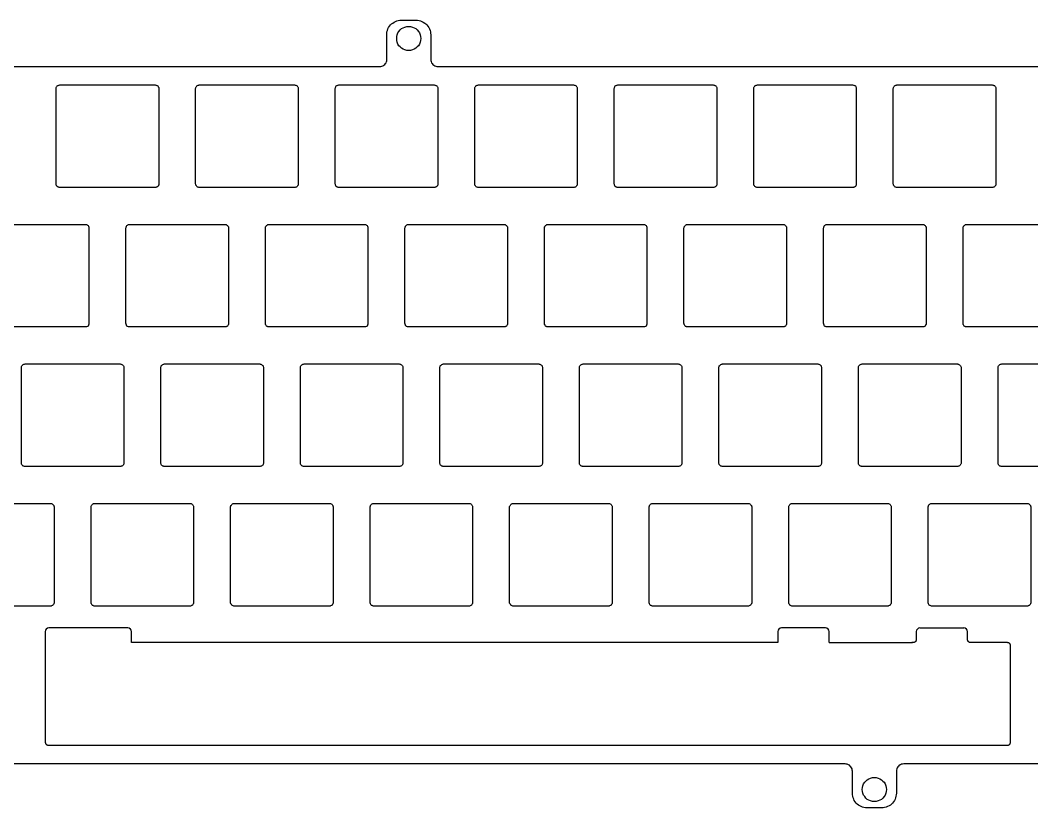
# Model space of a CAD drawing. Header units: millimetres. Extents: x 0 to 378, y -8 to 246.
# Drawn here: x 147.4 to 285.5, y -8.4 to 99.1 of the extents above; entities that cross this region are included whole.
import ezdxf

# ---------------------------------------------------------------- set-up
doc = ezdxf.new("R2010")
doc.units = ezdxf.units.MM
doc.header["$LTSCALE"] = 23.1

msp = doc.modelspace()

# ---------------------------------------------------------------- linework, layer by layer
at = {"color": 7, "lineweight": -3}
for p, q in [((150.85, 15.6, 163.59), (150.85, 0.6)), ((162.64, 14.1), (162.64, 15.6, 163.59)), ((250.89, 15.6, 163.59), (250.89, 14.1)), ((257.89, 14.1), (257.89, 15.6, 163.59)), ((269.78, 15.6, 163.59), (269.78, 14.6, 163.59)), ((269.78, 15.6, 163.59), (269.78, 15.6, 163.59)), ((276.78, 14.6, 163.59), (276.78, 15.6, 163.59)), ((257.89, 14.1), (269.28, 14.1))]:
    msp.add_line(p, q, dxfattribs=at)
for points in [[(197.49, 97.08), (197.49, 97.08), (197.49, 97.3), (197.51, 97.5), (197.56, 97.7), (197.56, 97.7), (197.64, 97.9), (197.74, 98.08), (197.86, 98.25), (197.86, 98.25), (197.99, 98.43), (198.14, 98.58), (198.29, 98.7), (198.29, 98.7), (198.49, 98.83), (198.66, 98.9), (198.86, 99), (198.86, 99), (199.06, 99.05), (199.26, 99.08), (199.49, 99.08), (201.49, 99.08), (201.49, 99.08), (201.69, 99.08), (201.89, 99.05), (202.09, 99), (202.09, 99), (202.29, 98.9), (202.46, 98.83), (202.66, 98.7), (202.66, 98.7), (202.81, 98.58), (202.96, 98.43), (203.09, 98.25), (203.09, 98.25), (203.21, 98.08), (203.31, 97.9), (203.39, 97.7), (203.39, 97.7), (203.44, 97.5), (203.46, 97.3), (203.49, 97.08), (203.49, 93.75), (203.49, 93.75), (203.51, 93.58), (203.54, 93.43), (203.54, 93.43), (203.61, 93.28), (203.69, 93.15), (203.69, 93.15), (203.79, 93.03), (203.91, 92.93), (203.91, 92.93), (204.04, 92.85), (204.19, 92.8), (204.19, 92.8), (204.34, 92.75), (204.49, 92.75), (342.34, 92.75)], [(202.14, 96.58), (202.11, 96.33), (202.04, 96.08), (201.94, 95.83), (201.81, 95.6), (201.64, 95.43), (201.44, 95.25), (201.24, 95.13), (200.99, 95.03), (200.74, 94.95), (200.49, 94.93), (200.49, 94.93), (200.49, 94.93), (200.21, 94.95), (199.96, 95.03), (199.71, 95.13), (199.51, 95.25), (199.31, 95.43), (199.14, 95.6), (199.01, 95.83), (198.91, 96.08), (198.84, 96.33), (198.84, 96.58), (198.84, 96.58), (198.84, 96.58), (198.84, 96.85), (198.91, 97.1), (199.01, 97.35), (199.14, 97.55), (199.31, 97.75), (199.51, 97.93), (199.71, 98.05), (199.96, 98.15), (200.21, 98.23), (200.49, 98.23), (200.49, 98.23), (200.49, 98.23), (200.74, 98.23), (200.99, 98.15), (201.24, 98.05), (201.44, 97.93), (201.64, 97.75), (201.81, 97.55), (201.94, 97.35), (202.04, 97.1), (202.11, 96.85), (202.14, 96.58), (202.14, 96.58)], [(80.64, 92.75), (196.49, 92.75), (196.49, 92.75), (196.66, 92.75), (196.81, 92.8), (196.81, 92.8), (196.96, 92.85), (197.09, 92.93), (197.09, 92.93), (197.21, 93.03), (197.31, 93.15), (197.31, 93.15), (197.39, 93.28), (197.46, 93.43), (197.46, 93.43), (197.47, 93.5), (197.49, 93.75), (197.49, 97.25), (197.49, 97.25)], [(166.34, 76.75), (166.34, 76.65), (166.34, 76.58), (166.34, 76.58), (166.29, 76.53), (166.26, 76.45), (166.26, 76.45), (166.21, 76.38), (166.14, 76.33), (166.14, 76.33), (166.09, 76.3), (166.01, 76.28), (166.01, 76.28), (165.94, 76.25), (165.84, 76.25), (152.84, 76.25), (152.84, 76.25), (152.76, 76.25), (152.69, 76.28), (152.69, 76.28), (152.61, 76.3), (152.56, 76.33), (152.56, 76.33), (152.49, 76.38), (152.44, 76.45), (152.44, 76.45), (152.41, 76.53), (152.36, 76.58), (152.36, 76.58), (152.36, 76.65), (152.34, 76.75), (152.34, 89.75), (152.34, 89.75), (152.36, 89.83), (152.36, 89.9), (152.36, 89.9), (152.41, 89.98), (152.44, 90.03), (152.44, 90.03), (152.49, 90.1), (152.56, 90.15), (152.56, 90.15), (152.61, 90.18), (152.69, 90.23), (152.69, 90.23), (152.76, 90.23), (152.84, 90.25), (165.84, 90.25), (165.84, 90.25), (165.94, 90.23), (166.01, 90.23), (166.01, 90.23), (166.09, 90.18), (166.14, 90.15), (166.14, 90.15), (166.21, 90.1), (166.26, 90.03), (166.26, 90.03), (166.29, 89.98), (166.34, 89.9), (166.34, 89.9), (166.34, 89.83), (166.34, 89.75), (166.34, 76.75)], [(185.39, 76.75), (185.39, 76.65), (185.39, 76.58), (185.39, 76.58), (185.34, 76.53), (185.31, 76.45), (185.31, 76.45), (185.26, 76.38), (185.19, 76.33), (185.19, 76.33), (185.14, 76.3), (185.06, 76.28), (185.06, 76.28), (184.99, 76.25), (184.89, 76.25), (171.89, 76.25), (171.89, 76.25), (171.81, 76.25), (171.74, 76.28), (171.74, 76.28), (171.66, 76.3), (171.61, 76.33), (171.61, 76.33), (171.54, 76.38), (171.49, 76.45), (171.49, 76.45), (171.46, 76.53), (171.41, 76.58), (171.41, 76.58), (171.41, 76.65), (171.39, 76.75), (171.39, 89.75), (171.39, 89.75), (171.41, 89.83), (171.41, 89.9), (171.41, 89.9), (171.46, 89.98), (171.49, 90.03), (171.49, 90.03), (171.54, 90.1), (171.61, 90.15), (171.61, 90.15), (171.66, 90.18), (171.74, 90.23), (171.74, 90.23), (171.81, 90.23), (171.89, 90.25), (184.89, 90.25), (184.89, 90.25), (184.99, 90.23), (185.06, 90.23), (185.06, 90.23), (185.14, 90.18), (185.19, 90.15), (185.19, 90.15), (185.26, 90.1), (185.31, 90.03), (185.31, 90.03), (185.34, 89.98), (185.39, 89.9), (185.39, 89.9), (185.39, 89.83), (185.39, 89.75), (185.39, 76.75)], [(204.44, 76.75), (204.44, 76.65), (204.44, 76.58), (204.44, 76.58), (204.39, 76.53), (204.36, 76.45), (204.36, 76.45), (204.31, 76.38), (204.24, 76.33), (204.24, 76.33), (204.19, 76.3), (204.11, 76.28), (204.11, 76.28), (204.04, 76.25), (203.94, 76.25), (190.94, 76.25), (190.94, 76.25), (190.86, 76.25), (190.79, 76.28), (190.79, 76.28), (190.71, 76.3), (190.66, 76.33), (190.66, 76.33), (190.59, 76.38), (190.54, 76.45), (190.54, 76.45), (190.51, 76.53), (190.46, 76.58), (190.46, 76.58), (190.46, 76.65), (190.44, 76.75), (190.44, 89.75), (190.44, 89.75), (190.46, 89.83), (190.46, 89.9), (190.46, 89.9), (190.51, 89.98), (190.54, 90.03), (190.54, 90.03), (190.59, 90.1), (190.66, 90.15), (190.66, 90.15), (190.71, 90.18), (190.79, 90.23), (190.79, 90.23), (190.86, 90.23), (190.94, 90.25), (203.94, 90.25), (203.94, 90.25), (204.04, 90.23), (204.11, 90.23), (204.11, 90.23), (204.19, 90.18), (204.24, 90.15), (204.24, 90.15), (204.31, 90.1), (204.36, 90.03), (204.36, 90.03), (204.39, 89.98), (204.44, 89.9), (204.44, 89.9), (204.44, 89.83), (204.44, 89.75), (204.44, 76.75)], [(223.49, 76.75), (223.49, 76.65), (223.49, 76.58), (223.49, 76.58), (223.44, 76.53), (223.41, 76.45), (223.41, 76.45), (223.36, 76.38), (223.29, 76.33), (223.29, 76.33), (223.24, 76.3), (223.16, 76.28), (223.16, 76.28), (223.09, 76.25), (222.99, 76.25), (209.99, 76.25), (209.99, 76.25), (209.91, 76.25), (209.84, 76.28), (209.84, 76.28), (209.76, 76.3), (209.71, 76.33), (209.71, 76.33), (209.64, 76.38), (209.59, 76.45), (209.59, 76.45), (209.56, 76.53), (209.51, 76.58), (209.51, 76.58), (209.51, 76.65), (209.49, 76.75), (209.49, 89.75), (209.49, 89.75), (209.51, 89.83), (209.51, 89.9), (209.51, 89.9), (209.56, 89.98), (209.59, 90.03), (209.59, 90.03), (209.64, 90.1), (209.71, 90.15), (209.71, 90.15), (209.76, 90.18), (209.84, 90.23), (209.84, 90.23), (209.91, 90.23), (209.99, 90.25), (222.99, 90.25), (222.99, 90.25), (223.09, 90.23), (223.16, 90.23), (223.16, 90.23), (223.24, 90.18), (223.29, 90.15), (223.29, 90.15), (223.36, 90.1), (223.41, 90.03), (223.41, 90.03), (223.44, 89.98), (223.49, 89.9), (223.49, 89.9), (223.49, 89.83), (223.49, 89.75), (223.49, 76.75)], [(242.54, 76.75), (242.54, 76.65), (242.54, 76.58), (242.54, 76.58), (242.49, 76.53), (242.46, 76.45), (242.46, 76.45), (242.41, 76.38), (242.34, 76.33), (242.34, 76.33), (242.29, 76.3), (242.21, 76.28), (242.21, 76.28), (242.14, 76.25), (242.04, 76.25), (229.04, 76.25), (229.04, 76.25), (228.96, 76.25), (228.89, 76.28), (228.89, 76.28), (228.81, 76.3), (228.76, 76.33), (228.76, 76.33), (228.69, 76.38), (228.64, 76.45), (228.64, 76.45), (228.61, 76.53), (228.56, 76.58), (228.56, 76.58), (228.56, 76.65), (228.54, 76.75), (228.54, 89.75), (228.54, 89.75), (228.56, 89.83), (228.56, 89.9), (228.56, 89.9), (228.61, 89.98), (228.64, 90.03), (228.64, 90.03), (228.69, 90.1), (228.76, 90.15), (228.76, 90.15), (228.81, 90.18), (228.89, 90.23), (228.89, 90.23), (228.96, 90.23), (229.04, 90.25), (242.04, 90.25), (242.04, 90.25), (242.14, 90.23), (242.21, 90.23), (242.21, 90.23), (242.29, 90.18), (242.34, 90.15), (242.34, 90.15), (242.41, 90.1), (242.46, 90.03), (242.46, 90.03), (242.49, 89.98), (242.54, 89.9), (242.54, 89.9), (242.54, 89.83), (242.54, 89.75), (242.54, 76.75)], [(261.59, 76.75), (261.59, 76.65), (261.59, 76.58), (261.59, 76.58), (261.54, 76.53), (261.51, 76.45), (261.51, 76.45), (261.46, 76.38), (261.39, 76.33), (261.39, 76.33), (261.34, 76.3), (261.26, 76.28), (261.26, 76.28), (261.19, 76.25), (261.09, 76.25), (248.09, 76.25), (248.09, 76.25), (248.01, 76.25), (247.94, 76.28), (247.94, 76.28), (247.86, 76.3), (247.81, 76.33), (247.81, 76.33), (247.74, 76.38), (247.69, 76.45), (247.69, 76.45), (247.66, 76.53), (247.61, 76.58), (247.61, 76.58), (247.61, 76.65), (247.59, 76.75), (247.59, 89.75), (247.59, 89.75), (247.61, 89.83), (247.61, 89.9), (247.61, 89.9), (247.66, 89.98), (247.69, 90.03), (247.69, 90.03), (247.74, 90.1), (247.81, 90.15), (247.81, 90.15), (247.86, 90.18), (247.94, 90.23), (247.94, 90.23), (248.01, 90.23), (248.09, 90.25), (261.09, 90.25), (261.09, 90.25), (261.19, 90.23), (261.26, 90.23), (261.26, 90.23), (261.34, 90.18), (261.39, 90.15), (261.39, 90.15), (261.46, 90.1), (261.51, 90.03), (261.51, 90.03), (261.54, 89.98), (261.59, 89.9), (261.59, 89.9), (261.59, 89.83), (261.59, 89.75), (261.59, 76.75)], [(280.64, 76.75), (280.64, 76.65), (280.64, 76.58), (280.64, 76.58), (280.59, 76.53), (280.56, 76.45), (280.56, 76.45), (280.51, 76.38), (280.44, 76.33), (280.44, 76.33), (280.39, 76.3), (280.31, 76.28), (280.31, 76.28), (280.24, 76.25), (280.14, 76.25), (267.14, 76.25), (267.14, 76.25), (267.06, 76.25), (266.99, 76.28), (266.99, 76.28), (266.91, 76.3), (266.86, 76.33), (266.86, 76.33), (266.79, 76.38), (266.74, 76.45), (266.74, 76.45), (266.71, 76.53), (266.66, 76.58), (266.66, 76.58), (266.66, 76.65), (266.64, 76.75), (266.64, 89.75), (266.64, 89.75), (266.66, 89.83), (266.66, 89.9), (266.66, 89.9), (266.71, 89.98), (266.74, 90.03), (266.74, 90.03), (266.79, 90.1), (266.86, 90.15), (266.86, 90.15), (266.91, 90.18), (266.99, 90.23), (266.99, 90.23), (267.06, 90.23), (267.14, 90.25), (280.14, 90.25), (280.14, 90.25), (280.24, 90.23), (280.31, 90.23), (280.31, 90.23), (280.39, 90.18), (280.44, 90.15), (280.44, 90.15), (280.51, 90.1), (280.56, 90.03), (280.56, 90.03), (280.59, 89.98), (280.64, 89.9), (280.64, 89.9), (280.64, 89.83), (280.64, 89.75), (280.64, 76.75)], [(143.31, 71.2), (156.31, 71.2), (156.31, 71.2), (156.41, 71.18), (156.49, 71.18), (156.49, 71.18), (156.56, 71.13), (156.61, 71.1), (156.61, 71.1), (156.69, 71.05), (156.74, 70.98), (156.74, 70.98), (156.76, 70.93), (156.81, 70.85), (156.81, 70.85), (156.81, 70.78), (156.81, 70.7), (156.81, 57.7)], [(175.86, 57.7), (175.86, 57.6), (175.86, 57.53), (175.86, 57.53), (175.81, 57.48), (175.79, 57.4), (175.79, 57.4), (175.74, 57.33), (175.66, 57.28), (175.66, 57.28), (175.61, 57.25), (175.54, 57.23), (175.54, 57.23), (175.46, 57.2), (175.36, 57.2), (162.36, 57.2), (162.36, 57.2), (162.29, 57.2), (162.21, 57.23), (162.21, 57.23), (162.14, 57.25), (162.09, 57.28), (162.09, 57.28), (162.01, 57.33), (161.96, 57.4), (161.96, 57.4), (161.94, 57.48), (161.89, 57.53), (161.89, 57.53), (161.89, 57.6), (161.86, 57.7), (161.86, 70.7), (161.86, 70.7), (161.89, 70.78), (161.89, 70.85), (161.89, 70.85), (161.94, 70.93), (161.96, 70.98), (161.96, 70.98), (162.01, 71.05), (162.09, 71.1), (162.09, 71.1), (162.14, 71.13), (162.21, 71.18), (162.21, 71.18), (162.29, 71.18), (162.36, 71.2), (175.36, 71.2), (175.36, 71.2), (175.46, 71.18), (175.54, 71.18), (175.54, 71.18), (175.61, 71.13), (175.66, 71.1), (175.66, 71.1), (175.74, 71.05), (175.79, 70.98), (175.79, 70.98), (175.81, 70.93), (175.86, 70.85), (175.86, 70.85), (175.86, 70.78), (175.86, 70.7), (175.86, 57.7)], [(194.91, 57.7), (194.91, 57.6), (194.91, 57.53), (194.91, 57.53), (194.86, 57.48), (194.84, 57.4), (194.84, 57.4), (194.79, 57.33), (194.71, 57.28), (194.71, 57.28), (194.66, 57.25), (194.59, 57.23), (194.59, 57.23), (194.51, 57.2), (194.41, 57.2), (181.41, 57.2), (181.41, 57.2), (181.34, 57.2), (181.26, 57.23), (181.26, 57.23), (181.19, 57.25), (181.14, 57.28), (181.14, 57.28), (181.06, 57.33), (181.01, 57.4), (181.01, 57.4), (180.99, 57.48), (180.94, 57.53), (180.94, 57.53), (180.94, 57.6), (180.91, 57.7), (180.91, 70.7), (180.91, 70.7), (180.94, 70.78), (180.94, 70.85), (180.94, 70.85), (180.99, 70.93), (181.01, 70.98), (181.01, 70.98), (181.06, 71.05), (181.14, 71.1), (181.14, 71.1), (181.19, 71.13), (181.26, 71.18), (181.26, 71.18), (181.34, 71.18), (181.41, 71.2), (194.41, 71.2), (194.41, 71.2), (194.51, 71.18), (194.59, 71.18), (194.59, 71.18), (194.66, 71.13), (194.71, 71.1), (194.71, 71.1), (194.79, 71.05), (194.84, 70.98), (194.84, 70.98), (194.86, 70.93), (194.91, 70.85), (194.91, 70.85), (194.91, 70.78), (194.91, 70.7), (194.91, 57.7)], [(213.96, 57.7), (213.96, 57.6), (213.96, 57.53), (213.96, 57.53), (213.91, 57.48), (213.89, 57.4), (213.89, 57.4), (213.84, 57.33), (213.76, 57.28), (213.76, 57.28), (213.71, 57.25), (213.64, 57.23), (213.64, 57.23), (213.56, 57.2), (213.46, 57.2), (200.46, 57.2), (200.46, 57.2), (200.39, 57.2), (200.31, 57.23), (200.31, 57.23), (200.24, 57.25), (200.19, 57.28), (200.19, 57.28), (200.11, 57.33), (200.06, 57.4), (200.06, 57.4), (200.04, 57.48), (199.99, 57.53), (199.99, 57.53), (199.99, 57.6), (199.96, 57.7), (199.96, 70.7), (199.96, 70.7), (199.99, 70.78), (199.99, 70.85), (199.99, 70.85), (200.04, 70.93), (200.06, 70.98), (200.06, 70.98), (200.11, 71.05), (200.19, 71.1), (200.19, 71.1), (200.24, 71.13), (200.31, 71.18), (200.31, 71.18), (200.39, 71.18), (200.46, 71.2), (213.46, 71.2), (213.46, 71.2), (213.56, 71.18), (213.64, 71.18), (213.64, 71.18), (213.71, 71.13), (213.76, 71.1), (213.76, 71.1), (213.84, 71.05), (213.89, 70.98), (213.89, 70.98), (213.91, 70.93), (213.96, 70.85), (213.96, 70.85), (213.96, 70.78), (213.96, 70.7), (213.96, 57.7)], [(233.01, 57.7), (233.01, 57.6), (233.01, 57.53), (233.01, 57.53), (232.96, 57.48), (232.94, 57.4), (232.94, 57.4), (232.89, 57.33), (232.81, 57.28), (232.81, 57.28), (232.76, 57.25), (232.69, 57.23), (232.69, 57.23), (232.61, 57.2), (232.51, 57.2), (219.51, 57.2), (219.51, 57.2), (219.44, 57.2), (219.36, 57.23), (219.36, 57.23), (219.29, 57.25), (219.24, 57.28), (219.24, 57.28), (219.16, 57.33), (219.11, 57.4), (219.11, 57.4), (219.09, 57.48), (219.04, 57.53), (219.04, 57.53), (219.04, 57.6), (219.01, 57.7), (219.01, 70.7), (219.01, 70.7), (219.04, 70.78), (219.04, 70.85), (219.04, 70.85), (219.09, 70.93), (219.11, 70.98), (219.11, 70.98), (219.16, 71.05), (219.24, 71.1), (219.24, 71.1), (219.29, 71.13), (219.36, 71.18), (219.36, 71.18), (219.44, 71.18), (219.51, 71.2), (232.51, 71.2), (232.51, 71.2), (232.61, 71.18), (232.69, 71.18), (232.69, 71.18), (232.76, 71.13), (232.81, 71.1), (232.81, 71.1), (232.89, 71.05), (232.94, 70.98), (232.94, 70.98), (232.96, 70.93), (233.01, 70.85), (233.01, 70.85), (233.01, 70.78), (233.01, 70.7), (233.01, 57.7)], [(252.06, 57.7), (252.06, 57.6), (252.06, 57.53), (252.06, 57.53), (252.01, 57.48), (251.99, 57.4), (251.99, 57.4), (251.94, 57.33), (251.86, 57.28), (251.86, 57.28), (251.81, 57.25), (251.74, 57.23), (251.74, 57.23), (251.66, 57.2), (251.56, 57.2), (238.56, 57.2), (238.56, 57.2), (238.49, 57.2), (238.41, 57.23), (238.41, 57.23), (238.34, 57.25), (238.29, 57.28), (238.29, 57.28), (238.21, 57.33), (238.16, 57.4), (238.16, 57.4), (238.14, 57.48), (238.09, 57.53), (238.09, 57.53), (238.09, 57.6), (238.06, 57.7), (238.06, 70.7), (238.06, 70.7), (238.09, 70.78), (238.09, 70.85), (238.09, 70.85), (238.14, 70.93), (238.16, 70.98), (238.16, 70.98), (238.21, 71.05), (238.29, 71.1), (238.29, 71.1), (238.34, 71.13), (238.41, 71.18), (238.41, 71.18), (238.49, 71.18), (238.56, 71.2), (251.56, 71.2), (251.56, 71.2), (251.66, 71.18), (251.74, 71.18), (251.74, 71.18), (251.81, 71.13), (251.86, 71.1), (251.86, 71.1), (251.94, 71.05), (251.99, 70.98), (251.99, 70.98), (252.01, 70.93), (252.06, 70.85), (252.06, 70.85), (252.06, 70.78), (252.06, 70.7), (252.06, 57.7)], [(271.11, 57.7), (271.11, 57.6), (271.11, 57.53), (271.11, 57.53), (271.06, 57.48), (271.04, 57.4), (271.04, 57.4), (270.99, 57.33), (270.91, 57.28), (270.91, 57.28), (270.86, 57.25), (270.79, 57.23), (270.79, 57.23), (270.71, 57.2), (270.61, 57.2), (257.61, 57.2), (257.61, 57.2), (257.54, 57.2), (257.46, 57.23), (257.46, 57.23), (257.39, 57.25), (257.34, 57.28), (257.34, 57.28), (257.26, 57.33), (257.21, 57.4), (257.21, 57.4), (257.19, 57.48), (257.14, 57.53), (257.14, 57.53), (257.14, 57.6), (257.11, 57.7), (257.11, 70.7), (257.11, 70.7), (257.14, 70.78), (257.14, 70.85), (257.14, 70.85), (257.19, 70.93), (257.21, 70.98), (257.21, 70.98), (257.26, 71.05), (257.34, 71.1), (257.34, 71.1), (257.39, 71.13), (257.46, 71.18), (257.46, 71.18), (257.54, 71.18), (257.61, 71.2), (270.61, 71.2), (270.61, 71.2), (270.71, 71.18), (270.79, 71.18), (270.79, 71.18), (270.86, 71.13), (270.91, 71.1), (270.91, 71.1), (270.99, 71.05), (271.04, 70.98), (271.04, 70.98), (271.06, 70.93), (271.11, 70.85), (271.11, 70.85), (271.11, 70.78), (271.11, 70.7), (271.11, 57.7)], [(289.66, 57.2), (276.66, 57.2), (276.66, 57.2), (276.59, 57.2), (276.51, 57.23), (276.51, 57.23), (276.44, 57.25), (276.39, 57.28), (276.39, 57.28), (276.31, 57.33), (276.26, 57.4), (276.26, 57.4), (276.24, 57.48), (276.19, 57.53), (276.19, 57.53), (276.19, 57.6), (276.16, 57.7), (276.16, 70.7), (276.16, 70.7), (276.19, 70.78), (276.19, 70.85), (276.19, 70.85), (276.24, 70.93), (276.26, 70.98), (276.26, 70.98), (276.31, 71.05), (276.39, 71.1), (276.39, 71.1), (276.44, 71.13), (276.51, 71.18), (276.51, 71.18), (276.59, 71.18), (276.66, 71.2), (289.66, 71.2)], [(156.81, 57.7), (156.81, 57.6), (156.81, 57.53), (156.81, 57.53), (156.76, 57.48), (156.74, 57.4), (156.74, 57.4), (156.69, 57.33), (156.61, 57.28), (156.61, 57.28), (156.56, 57.25), (156.49, 57.23), (156.49, 57.23), (156.41, 57.2), (156.31, 57.2), (143.31, 57.2)], [(161.59, 38.65), (161.59, 38.55), (161.56, 38.48), (161.56, 38.48), (161.54, 38.43), (161.49, 38.35), (161.49, 38.35), (161.44, 38.28), (161.39, 38.23), (161.39, 38.23), (161.31, 38.2), (161.24, 38.18), (161.24, 38.18), (161.16, 38.15), (161.09, 38.15), (148.09, 38.15), (148.09, 38.15), (148.01, 38.15), (147.94, 38.18), (147.94, 38.18), (147.86, 38.2), (147.79, 38.23), (147.79, 38.23), (147.74, 38.28), (147.69, 38.35), (147.69, 38.35), (147.64, 38.43), (147.61, 38.48), (147.61, 38.48), (147.59, 38.55), (147.59, 38.65), (147.59, 51.65), (147.59, 51.65), (147.59, 51.73), (147.61, 51.8), (147.61, 51.8), (147.64, 51.88), (147.69, 51.93), (147.69, 51.93), (147.74, 52), (147.79, 52.05), (147.79, 52.05), (147.86, 52.08), (147.94, 52.13), (147.94, 52.13), (148.01, 52.13), (148.09, 52.15), (161.09, 52.15), (161.09, 52.15), (161.16, 52.13), (161.24, 52.13), (161.24, 52.13), (161.31, 52.08), (161.39, 52.05), (161.39, 52.05), (161.44, 52), (161.49, 51.93), (161.49, 51.93), (161.54, 51.88), (161.56, 51.8), (161.56, 51.8), (161.59, 51.73), (161.59, 51.65), (161.59, 38.65)], [(180.64, 38.65), (180.64, 38.55), (180.61, 38.48), (180.61, 38.48), (180.59, 38.43), (180.54, 38.35), (180.54, 38.35), (180.49, 38.28), (180.44, 38.23), (180.44, 38.23), (180.36, 38.2), (180.29, 38.18), (180.29, 38.18), (180.21, 38.15), (180.14, 38.15), (167.14, 38.15), (167.14, 38.15), (167.06, 38.15), (166.99, 38.18), (166.99, 38.18), (166.91, 38.2), (166.84, 38.23), (166.84, 38.23), (166.79, 38.28), (166.74, 38.35), (166.74, 38.35), (166.69, 38.43), (166.66, 38.48), (166.66, 38.48), (166.64, 38.55), (166.64, 38.65), (166.64, 51.65), (166.64, 51.65), (166.64, 51.73), (166.66, 51.8), (166.66, 51.8), (166.69, 51.88), (166.74, 51.93), (166.74, 51.93), (166.79, 52), (166.84, 52.05), (166.84, 52.05), (166.91, 52.08), (166.99, 52.13), (166.99, 52.13), (167.06, 52.13), (167.14, 52.15), (180.14, 52.15), (180.14, 52.15), (180.21, 52.13), (180.29, 52.13), (180.29, 52.13), (180.36, 52.08), (180.44, 52.05), (180.44, 52.05), (180.49, 52), (180.54, 51.93), (180.54, 51.93), (180.59, 51.88), (180.61, 51.8), (180.61, 51.8), (180.64, 51.73), (180.64, 51.65), (180.64, 38.65)], [(199.69, 38.65), (199.69, 38.55), (199.66, 38.48), (199.66, 38.48), (199.64, 38.43), (199.59, 38.35), (199.59, 38.35), (199.54, 38.28), (199.49, 38.23), (199.49, 38.23), (199.41, 38.2), (199.34, 38.18), (199.34, 38.18), (199.26, 38.15), (199.19, 38.15), (186.19, 38.15), (186.19, 38.15), (186.11, 38.15), (186.04, 38.18), (186.04, 38.18), (185.96, 38.2), (185.89, 38.23), (185.89, 38.23), (185.84, 38.28), (185.79, 38.35), (185.79, 38.35), (185.74, 38.43), (185.71, 38.48), (185.71, 38.48), (185.69, 38.55), (185.69, 38.65), (185.69, 51.65), (185.69, 51.65), (185.69, 51.73), (185.71, 51.8), (185.71, 51.8), (185.74, 51.88), (185.79, 51.93), (185.79, 51.93), (185.84, 52), (185.89, 52.05), (185.89, 52.05), (185.96, 52.08), (186.04, 52.13), (186.04, 52.13), (186.11, 52.13), (186.19, 52.15), (199.19, 52.15), (199.19, 52.15), (199.26, 52.13), (199.34, 52.13), (199.34, 52.13), (199.41, 52.08), (199.49, 52.05), (199.49, 52.05), (199.54, 52), (199.59, 51.93), (199.59, 51.93), (199.64, 51.88), (199.66, 51.8), (199.66, 51.8), (199.69, 51.73), (199.69, 51.65), (199.69, 38.65)], [(218.74, 38.65), (218.74, 38.55), (218.71, 38.48), (218.71, 38.48), (218.69, 38.43), (218.64, 38.35), (218.64, 38.35), (218.59, 38.28), (218.54, 38.23), (218.54, 38.23), (218.46, 38.2), (218.39, 38.18), (218.39, 38.18), (218.31, 38.15), (218.24, 38.15), (205.24, 38.15), (205.24, 38.15), (205.16, 38.15), (205.09, 38.18), (205.09, 38.18), (205.01, 38.2), (204.94, 38.23), (204.94, 38.23), (204.89, 38.28), (204.84, 38.35), (204.84, 38.35), (204.79, 38.43), (204.76, 38.48), (204.76, 38.48), (204.74, 38.55), (204.74, 38.65), (204.74, 51.65), (204.74, 51.65), (204.74, 51.73), (204.76, 51.8), (204.76, 51.8), (204.79, 51.88), (204.84, 51.93), (204.84, 51.93), (204.89, 52), (204.94, 52.05), (204.94, 52.05), (205.01, 52.08), (205.09, 52.13), (205.09, 52.13), (205.16, 52.13), (205.24, 52.15), (218.24, 52.15), (218.24, 52.15), (218.31, 52.13), (218.39, 52.13), (218.39, 52.13), (218.46, 52.08), (218.54, 52.05), (218.54, 52.05), (218.59, 52), (218.64, 51.93), (218.64, 51.93), (218.69, 51.88), (218.71, 51.8), (218.71, 51.8), (218.74, 51.73), (218.74, 51.65), (218.74, 38.65)], [(237.79, 38.65), (237.79, 38.55), (237.76, 38.48), (237.76, 38.48), (237.74, 38.43), (237.69, 38.35), (237.69, 38.35), (237.64, 38.28), (237.59, 38.23), (237.59, 38.23), (237.51, 38.2), (237.44, 38.18), (237.44, 38.18), (237.36, 38.15), (237.29, 38.15), (224.29, 38.15), (224.29, 38.15), (224.21, 38.15), (224.14, 38.18), (224.14, 38.18), (224.06, 38.2), (223.99, 38.23), (223.99, 38.23), (223.94, 38.28), (223.89, 38.35), (223.89, 38.35), (223.84, 38.43), (223.81, 38.48), (223.81, 38.48), (223.79, 38.55), (223.79, 38.65), (223.79, 51.65), (223.79, 51.65), (223.79, 51.73), (223.81, 51.8), (223.81, 51.8), (223.84, 51.88), (223.89, 51.93), (223.89, 51.93), (223.94, 52), (223.99, 52.05), (223.99, 52.05), (224.06, 52.08), (224.14, 52.13), (224.14, 52.13), (224.21, 52.13), (224.29, 52.15), (237.29, 52.15), (237.29, 52.15), (237.36, 52.13), (237.44, 52.13), (237.44, 52.13), (237.51, 52.08), (237.59, 52.05), (237.59, 52.05), (237.64, 52), (237.69, 51.93), (237.69, 51.93), (237.74, 51.88), (237.76, 51.8), (237.76, 51.8), (237.79, 51.73), (237.79, 51.65), (237.79, 38.65)], [(256.84, 38.65), (256.84, 38.55), (256.81, 38.48), (256.81, 38.48), (256.79, 38.43), (256.74, 38.35), (256.74, 38.35), (256.69, 38.28), (256.64, 38.23), (256.64, 38.23), (256.56, 38.2), (256.49, 38.18), (256.49, 38.18), (256.41, 38.15), (256.34, 38.15), (243.34, 38.15), (243.34, 38.15), (243.26, 38.15), (243.19, 38.18), (243.19, 38.18), (243.11, 38.2), (243.04, 38.23), (243.04, 38.23), (242.99, 38.28), (242.94, 38.35), (242.94, 38.35), (242.89, 38.43), (242.86, 38.48), (242.86, 38.48), (242.84, 38.55), (242.84, 38.65), (242.84, 51.65), (242.84, 51.65), (242.84, 51.73), (242.86, 51.8), (242.86, 51.8), (242.89, 51.88), (242.94, 51.93), (242.94, 51.93), (242.99, 52), (243.04, 52.05), (243.04, 52.05), (243.11, 52.08), (243.19, 52.13), (243.19, 52.13), (243.26, 52.13), (243.34, 52.15), (256.34, 52.15), (256.34, 52.15), (256.41, 52.13), (256.49, 52.13), (256.49, 52.13), (256.56, 52.08), (256.64, 52.05), (256.64, 52.05), (256.69, 52), (256.74, 51.93), (256.74, 51.93), (256.79, 51.88), (256.81, 51.8), (256.81, 51.8), (256.84, 51.73), (256.84, 51.65), (256.84, 38.65)], [(275.89, 38.65), (275.89, 38.55), (275.86, 38.48), (275.86, 38.48), (275.84, 38.43), (275.79, 38.35), (275.79, 38.35), (275.74, 38.28), (275.69, 38.23), (275.69, 38.23), (275.61, 38.2), (275.54, 38.18), (275.54, 38.18), (275.46, 38.15), (275.39, 38.15), (262.39, 38.15), (262.39, 38.15), (262.31, 38.15), (262.24, 38.18), (262.24, 38.18), (262.16, 38.2), (262.09, 38.23), (262.09, 38.23), (262.04, 38.28), (261.99, 38.35), (261.99, 38.35), (261.94, 38.43), (261.91, 38.48), (261.91, 38.48), (261.89, 38.55), (261.89, 38.65), (261.89, 51.65), (261.89, 51.65), (261.89, 51.73), (261.91, 51.8), (261.91, 51.8), (261.94, 51.88), (261.99, 51.93), (261.99, 51.93), (262.04, 52), (262.09, 52.05), (262.09, 52.05), (262.16, 52.08), (262.24, 52.13), (262.24, 52.13), (262.31, 52.13), (262.39, 52.15), (275.39, 52.15), (275.39, 52.15), (275.46, 52.13), (275.54, 52.13), (275.54, 52.13), (275.61, 52.08), (275.69, 52.05), (275.69, 52.05), (275.74, 52), (275.79, 51.93), (275.79, 51.93), (275.84, 51.88), (275.86, 51.8), (275.86, 51.8), (275.89, 51.73), (275.89, 51.65), (275.89, 38.65)], [(294.44, 38.15), (281.44, 38.15), (281.44, 38.15), (281.36, 38.15), (281.29, 38.18), (281.29, 38.18), (281.21, 38.2), (281.14, 38.23), (281.14, 38.23), (281.09, 38.28), (281.04, 38.35), (281.04, 38.35), (280.99, 38.43), (280.96, 38.48), (280.96, 38.48), (280.94, 38.55), (280.94, 38.65), (280.94, 51.65), (280.94, 51.65), (280.94, 51.73), (280.96, 51.8), (280.96, 51.8), (280.99, 51.88), (281.04, 51.93), (281.04, 51.93), (281.09, 52), (281.14, 52.05), (281.14, 52.05), (281.21, 52.08), (281.29, 52.13), (281.29, 52.13), (281.36, 52.13), (281.44, 52.15), (294.44, 52.15)], [(138.56, 33.1), (151.56, 33.1), (151.56, 33.1), (151.64, 33.08), (151.71, 33.08), (151.71, 33.08), (151.79, 33.03), (151.86, 33), (151.86, 33), (151.91, 32.95), (151.96, 32.88), (151.96, 32.88), (152.01, 32.83), (152.04, 32.75), (152.04, 32.75), (152.06, 32.68), (152.06, 32.6), (152.06, 19.6)], [(171.11, 19.6), (171.11, 19.5), (171.09, 19.43), (171.09, 19.43), (171.06, 19.38), (171.01, 19.3), (171.01, 19.3), (170.96, 19.23), (170.91, 19.18), (170.91, 19.18), (170.84, 19.15), (170.76, 19.13), (170.76, 19.13), (170.69, 19.1), (170.61, 19.1), (157.61, 19.1), (157.61, 19.1), (157.54, 19.1), (157.46, 19.13), (157.46, 19.13), (157.39, 19.15), (157.31, 19.18), (157.31, 19.18), (157.26, 19.23), (157.21, 19.3), (157.21, 19.3), (157.16, 19.38), (157.14, 19.43), (157.14, 19.43), (157.11, 19.5), (157.11, 19.6), (157.11, 32.6), (157.11, 32.6), (157.11, 32.68), (157.14, 32.75), (157.14, 32.75), (157.16, 32.83), (157.21, 32.88), (157.21, 32.88), (157.26, 32.95), (157.31, 33), (157.31, 33), (157.39, 33.03), (157.46, 33.08), (157.46, 33.08), (157.54, 33.08), (157.61, 33.1), (170.61, 33.1), (170.61, 33.1), (170.69, 33.08), (170.76, 33.08), (170.76, 33.08), (170.84, 33.03), (170.91, 33), (170.91, 33), (170.96, 32.95), (171.01, 32.88), (171.01, 32.88), (171.06, 32.83), (171.09, 32.75), (171.09, 32.75), (171.11, 32.68), (171.11, 32.6), (171.11, 19.6)], [(190.16, 19.6), (190.16, 19.5), (190.14, 19.43), (190.14, 19.43), (190.11, 19.38), (190.06, 19.3), (190.06, 19.3), (190.01, 19.23), (189.96, 19.18), (189.96, 19.18), (189.89, 19.15), (189.81, 19.13), (189.81, 19.13), (189.74, 19.1), (189.66, 19.1), (176.66, 19.1), (176.66, 19.1), (176.59, 19.1), (176.51, 19.13), (176.51, 19.13), (176.44, 19.15), (176.36, 19.18), (176.36, 19.18), (176.31, 19.23), (176.26, 19.3), (176.26, 19.3), (176.21, 19.38), (176.19, 19.43), (176.19, 19.43), (176.16, 19.5), (176.16, 19.6), (176.16, 32.6), (176.16, 32.6), (176.16, 32.68), (176.19, 32.75), (176.19, 32.75), (176.21, 32.83), (176.26, 32.88), (176.26, 32.88), (176.31, 32.95), (176.36, 33), (176.36, 33), (176.44, 33.03), (176.51, 33.08), (176.51, 33.08), (176.59, 33.08), (176.66, 33.1), (189.66, 33.1), (189.66, 33.1), (189.74, 33.08), (189.81, 33.08), (189.81, 33.08), (189.89, 33.03), (189.96, 33), (189.96, 33), (190.01, 32.95), (190.06, 32.88), (190.06, 32.88), (190.11, 32.83), (190.14, 32.75), (190.14, 32.75), (190.16, 32.68), (190.16, 32.6), (190.16, 19.6)], [(209.21, 19.6), (209.21, 19.5), (209.19, 19.43), (209.19, 19.43), (209.16, 19.38), (209.11, 19.3), (209.11, 19.3), (209.06, 19.23), (209.01, 19.18), (209.01, 19.18), (208.94, 19.15), (208.86, 19.13), (208.86, 19.13), (208.79, 19.1), (208.71, 19.1), (195.71, 19.1), (195.71, 19.1), (195.64, 19.1), (195.56, 19.13), (195.56, 19.13), (195.49, 19.15), (195.41, 19.18), (195.41, 19.18), (195.36, 19.23), (195.31, 19.3), (195.31, 19.3), (195.26, 19.38), (195.24, 19.43), (195.24, 19.43), (195.21, 19.5), (195.21, 19.6), (195.21, 32.6), (195.21, 32.6), (195.21, 32.68), (195.24, 32.75), (195.24, 32.75), (195.26, 32.83), (195.31, 32.88), (195.31, 32.88), (195.36, 32.95), (195.41, 33), (195.41, 33), (195.49, 33.03), (195.56, 33.08), (195.56, 33.08), (195.64, 33.08), (195.71, 33.1), (208.71, 33.1), (208.71, 33.1), (208.79, 33.08), (208.86, 33.08), (208.86, 33.08), (208.94, 33.03), (209.01, 33), (209.01, 33), (209.06, 32.95), (209.11, 32.88), (209.11, 32.88), (209.16, 32.83), (209.19, 32.75), (209.19, 32.75), (209.21, 32.68), (209.21, 32.6), (209.21, 19.6)], [(228.26, 19.6), (228.26, 19.5), (228.24, 19.43), (228.24, 19.43), (228.21, 19.38), (228.16, 19.3), (228.16, 19.3), (228.11, 19.23), (228.06, 19.18), (228.06, 19.18), (227.99, 19.15), (227.91, 19.13), (227.91, 19.13), (227.84, 19.1), (227.76, 19.1), (214.76, 19.1), (214.76, 19.1), (214.69, 19.1), (214.61, 19.13), (214.61, 19.13), (214.54, 19.15), (214.46, 19.18), (214.46, 19.18), (214.41, 19.23), (214.36, 19.3), (214.36, 19.3), (214.31, 19.38), (214.29, 19.43), (214.29, 19.43), (214.26, 19.5), (214.26, 19.6), (214.26, 32.6), (214.26, 32.6), (214.26, 32.68), (214.29, 32.75), (214.29, 32.75), (214.31, 32.83), (214.36, 32.88), (214.36, 32.88), (214.41, 32.95), (214.46, 33), (214.46, 33), (214.54, 33.03), (214.61, 33.08), (214.61, 33.08), (214.69, 33.08), (214.76, 33.1), (227.76, 33.1), (227.76, 33.1), (227.84, 33.08), (227.91, 33.08), (227.91, 33.08), (227.99, 33.03), (228.06, 33), (228.06, 33), (228.11, 32.95), (228.16, 32.88), (228.16, 32.88), (228.21, 32.83), (228.24, 32.75), (228.24, 32.75), (228.26, 32.68), (228.26, 32.6), (228.26, 19.6)], [(247.31, 19.6), (247.31, 19.5), (247.29, 19.43), (247.29, 19.43), (247.26, 19.38), (247.21, 19.3), (247.21, 19.3), (247.16, 19.23), (247.11, 19.18), (247.11, 19.18), (247.04, 19.15), (246.96, 19.13), (246.96, 19.13), (246.89, 19.1), (246.81, 19.1), (233.81, 19.1), (233.81, 19.1), (233.74, 19.1), (233.66, 19.13), (233.66, 19.13), (233.59, 19.15), (233.51, 19.18), (233.51, 19.18), (233.46, 19.23), (233.41, 19.3), (233.41, 19.3), (233.36, 19.38), (233.34, 19.43), (233.34, 19.43), (233.31, 19.5), (233.31, 19.6), (233.31, 32.6), (233.31, 32.6), (233.31, 32.68), (233.34, 32.75), (233.34, 32.75), (233.36, 32.83), (233.41, 32.88), (233.41, 32.88), (233.46, 32.95), (233.51, 33), (233.51, 33), (233.59, 33.03), (233.66, 33.08), (233.66, 33.08), (233.74, 33.08), (233.81, 33.1), (246.81, 33.1), (246.81, 33.1), (246.89, 33.08), (246.96, 33.08), (246.96, 33.08), (247.04, 33.03), (247.11, 33), (247.11, 33), (247.16, 32.95), (247.21, 32.88), (247.21, 32.88), (247.26, 32.83), (247.29, 32.75), (247.29, 32.75), (247.31, 32.68), (247.31, 32.6), (247.31, 19.6)], [(266.36, 19.6), (266.36, 19.5), (266.34, 19.43), (266.34, 19.43), (266.31, 19.38), (266.26, 19.3), (266.26, 19.3), (266.21, 19.23), (266.16, 19.18), (266.16, 19.18), (266.09, 19.15), (266.01, 19.13), (266.01, 19.13), (265.94, 19.1), (265.86, 19.1), (252.86, 19.1), (252.86, 19.1), (252.79, 19.1), (252.71, 19.13), (252.71, 19.13), (252.64, 19.15), (252.56, 19.18), (252.56, 19.18), (252.51, 19.23), (252.46, 19.3), (252.46, 19.3), (252.41, 19.38), (252.39, 19.43), (252.39, 19.43), (252.36, 19.5), (252.36, 19.6), (252.36, 32.6), (252.36, 32.6), (252.36, 32.68), (252.39, 32.75), (252.39, 32.75), (252.41, 32.83), (252.46, 32.88), (252.46, 32.88), (252.51, 32.95), (252.56, 33), (252.56, 33), (252.64, 33.03), (252.71, 33.08), (252.71, 33.08), (252.79, 33.08), (252.86, 33.1), (265.86, 33.1), (265.86, 33.1), (265.94, 33.08), (266.01, 33.08), (266.01, 33.08), (266.09, 33.03), (266.16, 33), (266.16, 33), (266.21, 32.95), (266.26, 32.88), (266.26, 32.88), (266.31, 32.83), (266.34, 32.75), (266.34, 32.75), (266.36, 32.68), (266.36, 32.6), (266.36, 19.6)], [(285.41, 19.6), (285.41, 19.5), (285.39, 19.43), (285.39, 19.43), (285.36, 19.38), (285.31, 19.3), (285.31, 19.3), (285.26, 19.23), (285.21, 19.18), (285.21, 19.18), (285.14, 19.15), (285.06, 19.13), (285.06, 19.13), (284.99, 19.1), (284.91, 19.1), (271.91, 19.1), (271.91, 19.1), (271.84, 19.1), (271.76, 19.13), (271.76, 19.13), (271.69, 19.15), (271.61, 19.18), (271.61, 19.18), (271.56, 19.23), (271.51, 19.3), (271.51, 19.3), (271.46, 19.38), (271.44, 19.43), (271.44, 19.43), (271.41, 19.5), (271.41, 19.6), (271.41, 32.6), (271.41, 32.6), (271.41, 32.68), (271.44, 32.75), (271.44, 32.75), (271.46, 32.83), (271.51, 32.88), (271.51, 32.88), (271.56, 32.95), (271.61, 33), (271.61, 33), (271.69, 33.03), (271.76, 33.08), (271.76, 33.08), (271.84, 33.08), (271.91, 33.1), (284.91, 33.1), (284.91, 33.1), (284.99, 33.08), (285.06, 33.08), (285.06, 33.08), (285.14, 33.03), (285.21, 33), (285.21, 33), (285.26, 32.95), (285.31, 32.88), (285.31, 32.88), (285.36, 32.83), (285.39, 32.75), (285.39, 32.75), (285.41, 32.68), (285.41, 32.6), (285.41, 19.6)], [(152.06, 19.6), (152.06, 19.5), (152.04, 19.43), (152.04, 19.43), (152.01, 19.38), (151.96, 19.3), (151.96, 19.3), (151.91, 19.23), (151.86, 19.18), (151.86, 19.18), (151.79, 19.15), (151.71, 19.13), (151.71, 19.13), (151.64, 19.1), (151.56, 19.1), (138.56, 19.1)], [(313.51, -2.45), (268.06, -2.45), (268.06, -2.45), (267.91, -2.47), (267.74, -2.5), (267.74, -2.5), (267.61, -2.57), (267.46, -2.65), (267.46, -2.65), (267.34, -2.75), (267.24, -2.87), (267.24, -2.87), (267.16, -3), (267.11, -3.15), (267.11, -3.15), (267.06, -3.3), (267.06, -3.45), (267.06, -6.45), (267.06, -6.45), (267.04, -6.67), (267.01, -6.87), (266.96, -7.07), (266.96, -7.07), (266.89, -7.27), (266.79, -7.45), (266.66, -7.62), (266.66, -7.62), (266.54, -7.8), (266.39, -7.95), (266.24, -8.07), (266.24, -8.07), (266.06, -8.2), (265.86, -8.27), (265.66, -8.37), (265.66, -8.37), (265.46, -8.42), (265.26, -8.45), (265.06, -8.45), (263.06, -8.45), (263.06, -8.45), (262.84, -8.45), (262.64, -8.42), (262.44, -8.37), (262.44, -8.37), (262.24, -8.27), (262.06, -8.2), (261.89, -8.07), (261.89, -8.07), (261.71, -7.95), (261.56, -7.8), (261.44, -7.62), (261.44, -7.62), (261.31, -7.45), (261.24, -7.27), (261.16, -7.07), (261.16, -7.07), (261.11, -6.87), (261.06, -6.67), (261.06, -6.45), (261.06, -3.45), (261.06, -3.45), (261.04, -3.3), (261.01, -3.15), (261.01, -3.15), (260.94, -3), (260.86, -2.87), (260.86, -2.87), (260.76, -2.75), (260.64, -2.65), (260.64, -2.65), (260.51, -2.57), (260.36, -2.5), (260.36, -2.5), (260.21, -2.47), (260.06, -2.45), (83.14, -2.45)], [(262.41, -5.95), (262.44, -5.7), (262.49, -5.45), (262.59, -5.2), (262.74, -4.97), (262.89, -4.8), (263.09, -4.62), (263.29, -4.5), (263.54, -4.4), (263.79, -4.32), (264.06, -4.3), (264.06, -4.3), (264.06, -4.3), (264.31, -4.32), (264.59, -4.4), (264.81, -4.5), (265.04, -4.62), (265.21, -4.8), (265.39, -4.97), (265.51, -5.2), (265.61, -5.45), (265.69, -5.7), (265.71, -5.95), (265.71, -5.95), (265.71, -5.95), (265.69, -6.22), (265.61, -6.47), (265.51, -6.72), (265.39, -6.92), (265.21, -7.12), (265.04, -7.3), (264.81, -7.42), (264.59, -7.52), (264.31, -7.6), (264.06, -7.6), (264.06, -7.6), (264.06, -7.6), (263.79, -7.6), (263.54, -7.52), (263.29, -7.42), (263.09, -7.3), (262.89, -7.12), (262.74, -6.92), (262.59, -6.72), (262.49, -6.47), (262.44, -6.22), (262.41, -5.95), (262.41, -5.95)]]:
    msp.add_lwpolyline(points, dxfattribs=at)
at = {"color": 7, "lineweight": -3, "elevation": 163.59, "flags": 128}
for points in [[(162.14, 16.1), (151.35, 16.1)], [(270.28, 16.1), (276.28, 16.1)]]:
    msp.add_lwpolyline(points, dxfattribs=at)
at = {"color": 7, "lineweight": -3, "elevation": 163.59}
msp.add_lwpolyline([(257.39, 16.1), (251.39, 16.1)], dxfattribs=at)
at = {"color": 7, "lineweight": -3}
for centre, start, end in [((151.35, 15.6, 163.59), 90, 180), ((162.14, 15.6, 163.59), 359.9999, 90), ((251.39, 15.6, 163.59), 90, 180), ((257.39, 15.6, 163.59), 359.9993, 90), ((270.28, 15.6, 163.59), 90, 180.0007), ((276.28, 15.6, 163.59), 359.9985, 90)]:
    msp.add_arc(centre, 0.5, start, end, dxfattribs=at)
for points in [[(250.89, 14.1), (210.33, 14.1), (162.64, 14.1)], [(269.28, 14.1), (269.22, 14.1), (269.16, 14.1)], [(269.78, 14.6), (269.78, 14.1), (269.28, 14.1)], [(277.28, 14.1), (276.78, 14.1), (276.78, 14.6)], [(282.16, 14.1), (279.72, 14.1), (277.28, 14.1)], [(282.66, 13.6), (282.66, 14.1), (282.16, 14.1)], [(282.66, 0.6), (282.66, 7.1), (282.66, 13.6)], [(150.85, 0.6), (150.85, 0.1), (151.35, 0.1)], [(151.35, 0.1), (210.33, 0.1), (269.16, 0.1)], [(269.16, 0.1), (275.66, 0.1), (282.16, 0.1)], [(282.16, 0.1), (282.66, 0.1), (282.66, 0.6)]]:
    msp.add_open_spline(points, degree=2, dxfattribs=at)

doc.saveas('drawing.dxf')
